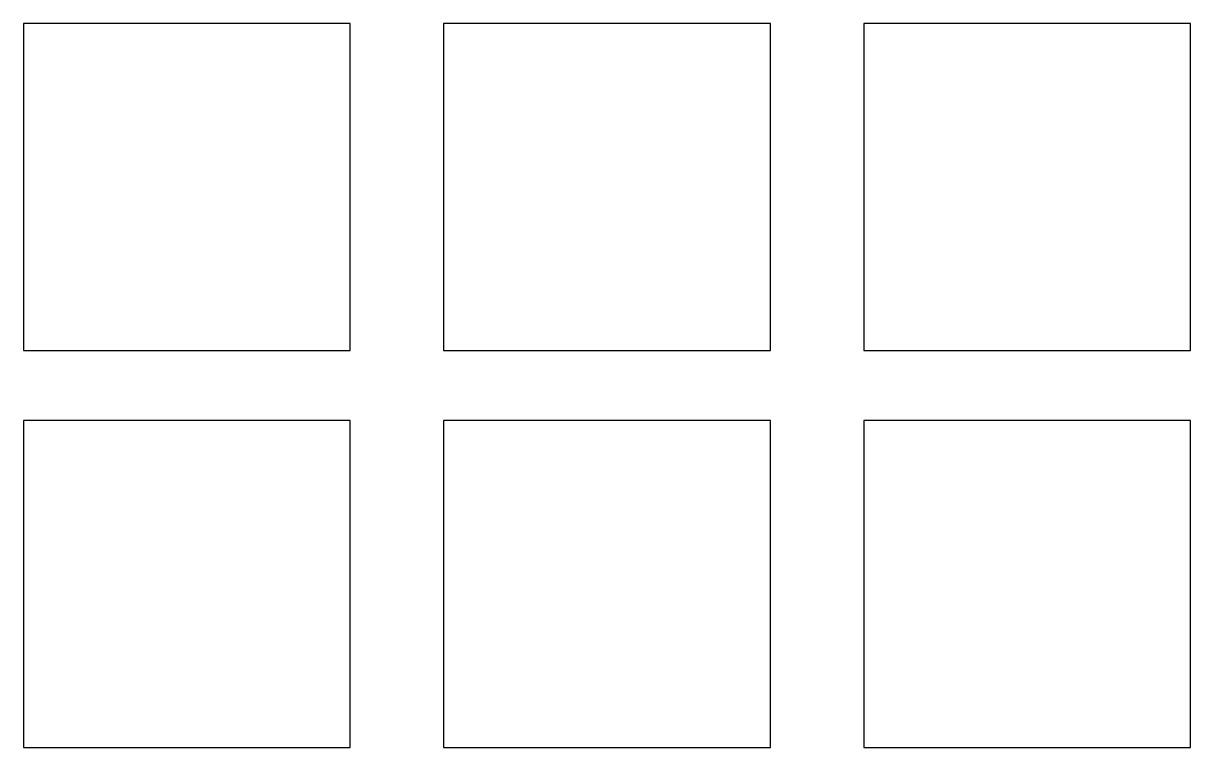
# Model space of a CAD drawing. Header units: millimetres. Extents: x -7 to 43, y -7 to 24.
import ezdxf

# ---------------------------------------------------------------- set-up
doc = ezdxf.new("R2010")
doc.units = ezdxf.units.MM

msp = doc.modelspace()

# ---------------------------------------------------------------- linework, layer by layer
for p, q in [((7, 24), (-7, 24)), ((-7, 24), (-7, 10)), ((7, 10), (7, 24)), ((25, 24), (11, 24)), ((11, 24), (11, 10)), ((25, 10), (25, 24)), ((43, 24), (29, 24)), ((29, 24), (29, 10)), ((43, 10), (43, 24)), ((-7, 10), (7, 10)), ((11, 10), (25, 10)), ((29, 10), (43, 10)), ((7, 7), (-7, 7)), ((-7, 7), (-7, -7)), ((7, -7), (7, 7)), ((25, 7), (11, 7)), ((11, 7), (11, -7)), ((25, -7), (25, 7)), ((43, 7), (29, 7)), ((29, 7), (29, -7)), ((43, -7), (43, 7)), ((-7, -7), (7, -7)), ((11, -7), (25, -7)), ((29, -7), (43, -7))]:
    msp.add_line(p, q)

doc.saveas('drawing.dxf')
